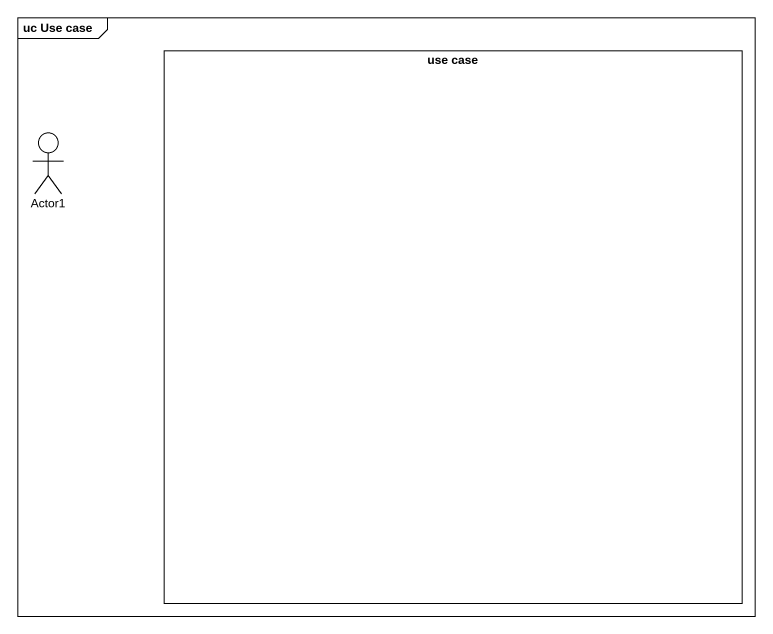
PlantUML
@startuml
mainframe uc Use case
rectangle "use case" as use_case
actor Actor1
@enduml
